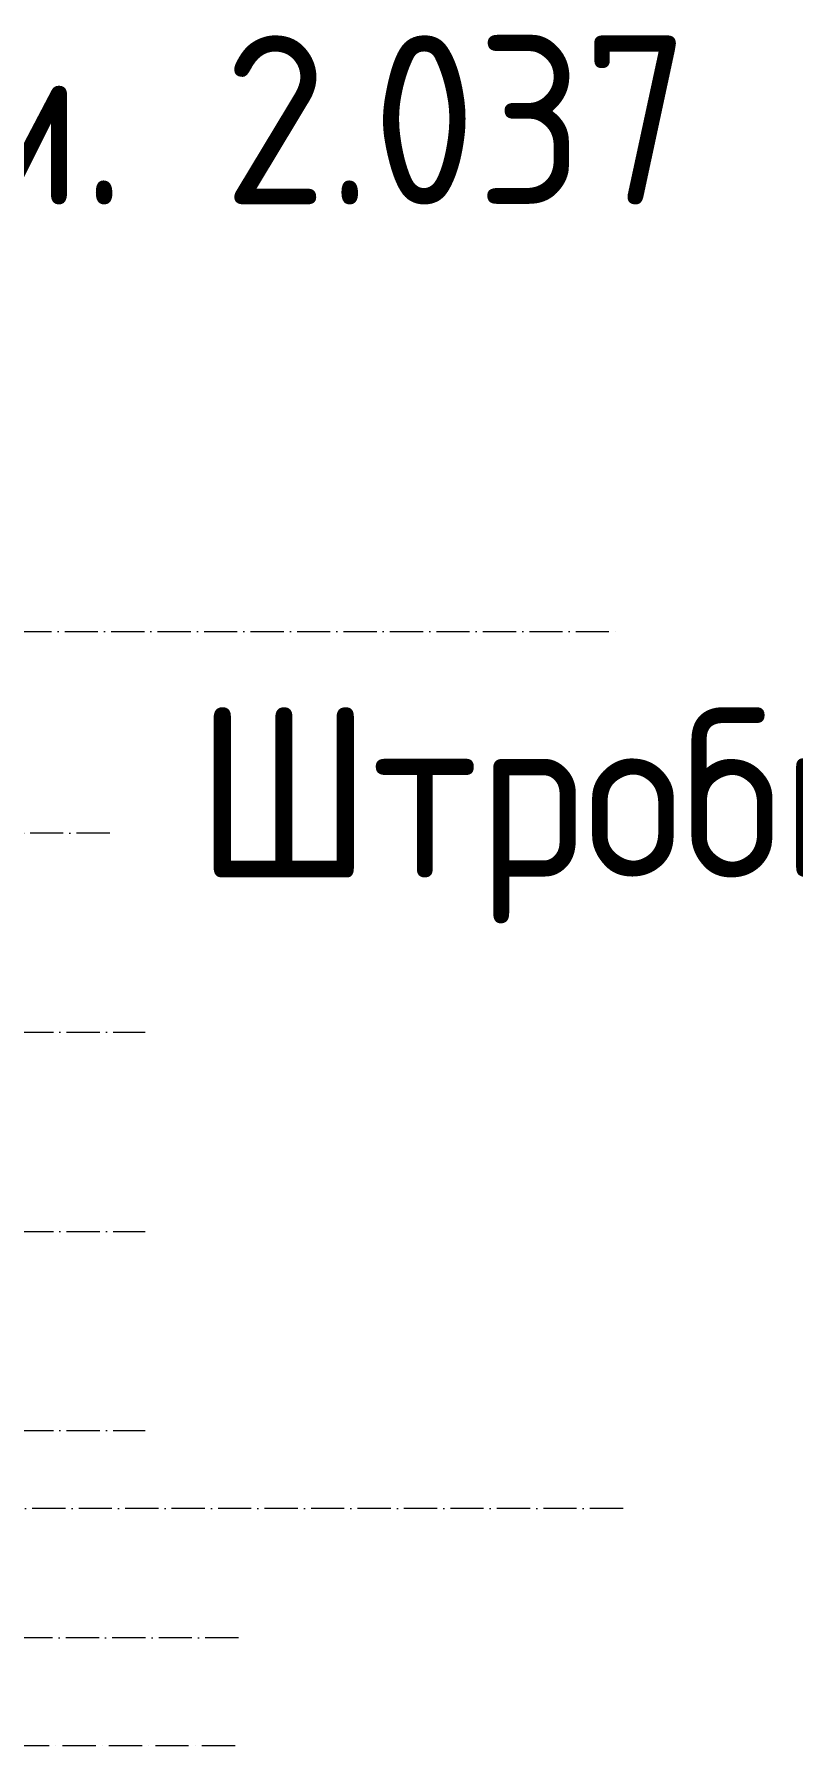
# Model space of a CAD drawing. Header units: millimetres. Extents: x -81576 to 1046824, y -248937 to 691537.
# Drawn here: x 40326 to 63184, y -170498 to -118919 of the extents above; entities that cross this region are included whole.
import ezdxf

# ---------------------------------------------------------------- set-up
doc = ezdxf.new("R2010")
doc.units = ezdxf.units.MM
doc.linetypes.add('50_200_ШТРИХ_1Т_ш5_п1_п1_', pattern=[1400, 1000, -200, 0, -200])
doc.layers.add('Оси-3', color=7, linetype='50_200_ШТРИХ_1Т_ш5_п1_п1_', lineweight=9, true_color=0xaaaaaa)
doc.layers.add('Основные линии', color=7, linetype='Continuous', lineweight=30)
doc.styles.add('СПДС', font='isocpeur.ttf', dxfattribs={"width": 0.9})

msp = doc.modelspace()

# ---------------------------------------------------------------- linework, layer by layer
at = {"layer": 'Оси-3'}
for p, q in [((20242.8, -136914.1), (58011, -136914.1)), ((42600.3, -142996.3), (20300.1, -142996.3)), ((20300.1, -148996.3), (43669.1, -148996.3)), ((20300.1, -154996.3), (43669.1, -154996.3)), ((20300.1, -160996.3), (43669.1, -160996.3)), ((58068.2, -163346.3), (20300.1, -163346.3)), ((46478.3, -167246.3), (28522.8, -167246.3)), ((46377.7, -170497.7), (27391.8, -170497.7))]:
    msp.add_line(p, q, dxfattribs=at)

# ---------------------------------------------------------------- texts
at = {"layer": 'Основные линии', "char_height": 5094.53, "attachment_point": 1, "style": 'СПДС'}
for s, insert in [('Пом. 2.037', (30720.4, -118953)), ('Штробы', (45196.3, -139234.9))]:
    msp.add_mtext_dynamic_manual_height_columns(s, width=35969.672, gutter_width=25472.6, heights=[0], dxfattribs=dict(at, insert=insert))

doc.saveas('drawing.dxf')
